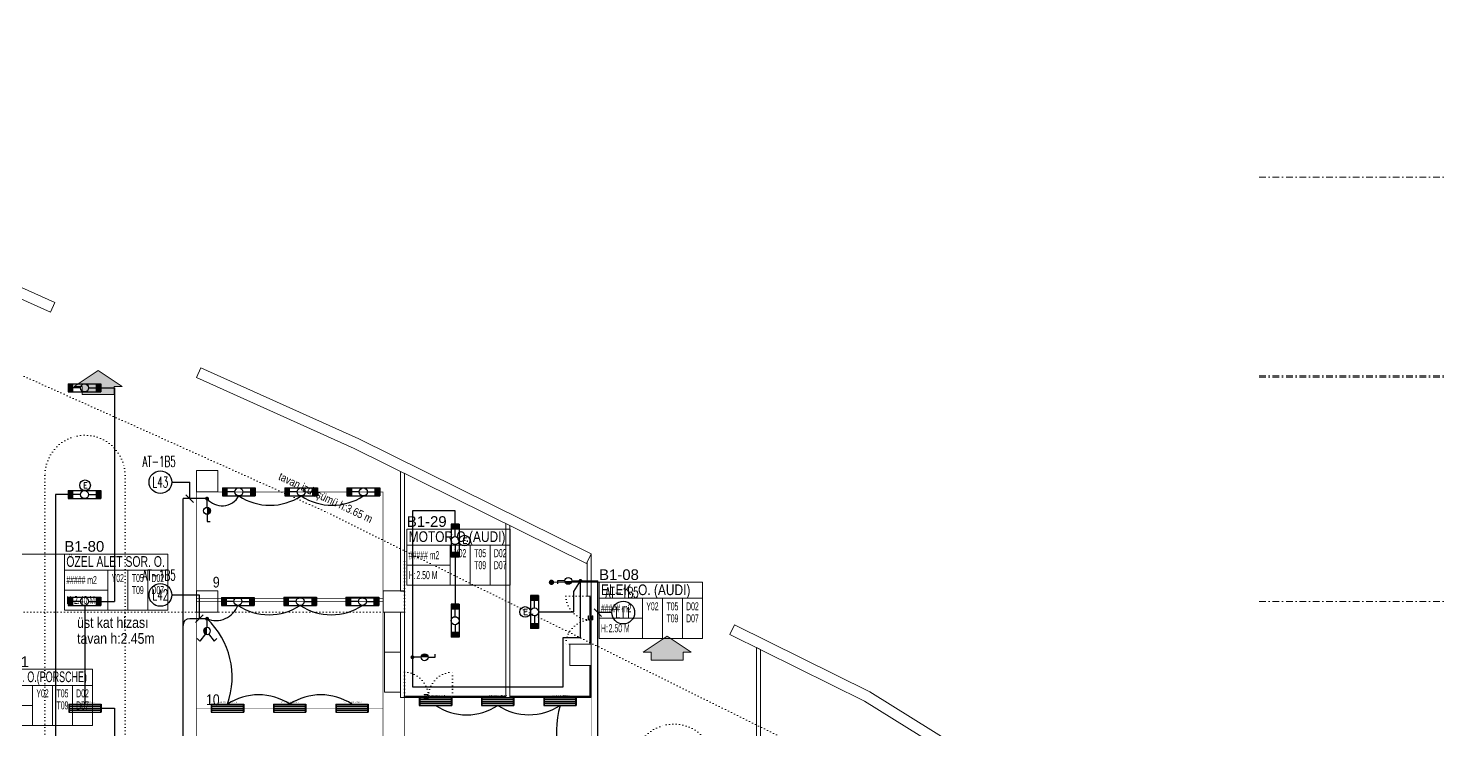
# Model space of a CAD drawing. Header units: metres. Extents: x -13316 to 152404, y -3899 to 30226.
# Drawn here: x 64130 to 69422, y 4679 to 7307 of the extents above; entities that cross this region are included whole.
import ezdxf
from ezdxf.enums import TextEntityAlignment as Align

# ---------------------------------------------------------------- set-up
doc = ezdxf.new("R2010")
doc.units = ezdxf.units.M
doc.header["$LTSCALE"] = 100
doc.header["$MEASUREMENT"] = 0
doc.header["$PDMODE"] = 1
for name, pattern in [('DASHDOT2', [0.5, 0.25, -0.125, 0, -0.125]), ('DOT2', [0.125, 0, -0.125]), ('HIDDEN', [0.375, 0.25, -0.125])]:
    doc.linetypes.add(name, pattern=pattern)
doc.layers.get('0').update_dxf_attribs({"color": 9, "lineweight": 9})
for name, color, linetype, lineweight in [('00', 9, 'Continuous', 9), ('01', 9, 'Continuous', 9), ('05', 9, 'Continuous', 9), ('06B', 9, 'Continuous', 9), ('06D', 9, 'Continuous', 9), ('10', 9, 'Continuous', 9), ('15', 9, 'Continuous', 9), ('20', 9, 'DOT2', 9), ('21', 9, 'Continuous', 9), ('21_mahal200', 9, 'Continuous', 9), ('24', 9, 'DASHDOT2', 9), ('E-2x36 W SIVAÜSTÜ FLUORESAN ARMATÜR (ETANŞ)', 7, 'Continuous', 30), ('E-2x54 W SIVAÜSTÜ FLUORESAN YÜKSEK TAVAN ARMATÜRÜ', 7, 'Continuous', 30), ('E-ACİL AYDINLATMA KİTİ', 7, 'Continuous', 30), ('E-ANAHTAR (ETANŞ)', 7, 'Continuous', 30), ('E-KABLO', 7, 'Continuous', 30), ('E-KOMÜTATÖR ANAHTAR (ETANŞ)', 7, 'Continuous', 30), ('E-LINYE', 7, 'Continuous', 30)]:
    doc.layers.add(name, color=color, linetype=linetype, lineweight=lineweight)
doc.styles.add('Arial', font='arial.ttf', dxfattribs={"height": 2.5})
doc.styles.add('E-YAZI', font='txttw.shx')
doc.styles.add('MuuM_TEXT-STANDART', font='ARIALN.TTF')
doc.dimstyles.new('MuuM_DIM200', dxfattribs={"dimscale": 20, "dimtxt": 2, "dimasz": 1, "dimexe": 1, "dimexo": 1, "dimgap": 1, "dimtad": 1, "dimdec": 1, "dimrnd": 0.5, "dimdsep": 46, "dimtxsty": 'MuuM_TEXT-STANDART', "dimblk": 'ARCHTICK', "dimcen": 0, "dimdle": 0.15, "dimclrd": 256, "dimclre": 256, "dimclrt": 256, "dimadec": 0, "dimazin": 0, "dimtfac": 5, "dimtdec": 1, "dimtix": 1, "dimtmove": 2, "dimatfit": 3, "dimldrblk": 'DOT', "dimfxl": 3, "dimfxlon": 1, "dimtolj": 1, "dimlwd": -1, "dimlwe": -1, "dimarcsym": 0})

# ---------------------------------------------------------------- blocks, each defined once
blk = doc.blocks.new('p-akslar_yeni')
at = {"layer": '24'}
for points in [[(18840, -2145), (20861, -2145)], [(18840, -2890), (20821, -2890)], [(18840, -2895), (20821, -2895)], [(18840, -3735), (20861, -3735)]]:
    blk.add_lwpolyline(points, dxfattribs=at)
blk = doc.blocks.new('100_2x36 W SIVAÜSTÜ FLUORESAN ARMATÜR (ETANŞ)')
at = {"layer": 'E-2x36 W SIVAÜSTÜ FLUORESAN ARMATÜR (ETANŞ)', "color": 4}
for p, q in [((-6.15, 1.5), (6.15, 1.5)), ((-6.15, 1.5), (-6.15, -1.5)), ((-1.5, 0), (-6.15, 0)), ((1.5, 0), (6.15, 0)), ((6.15, 1.5), (6.15, -1.5)), ((-6.15, -1.5), (6.15, -1.5))]:
    blk.add_line(p, q, dxfattribs=at)
blk.add_circle((0, 0), 1.5, dxfattribs=at)
for points in [[(-4.15, 1.5), (-4.15, -1.5), (-6.15, 1.5), (-6.15, -1.5)], [(4.15, 1.5), (4.15, -1.5), (6.15, 1.5), (6.15, -1.5)]]:
    blk.add_solid(points, dxfattribs=at)
blk = doc.blocks.new('100_ACİL AYDINLATMA KİTİ')
at = {"layer": 'E-ACİL AYDINLATMA KİTİ', "color": 3}
blk.add_circle((0, 0), 1.25, dxfattribs=at)
at = {"layer": 'E-ACİL AYDINLATMA KİTİ', "color": 3, "style": 'E-YAZI'}
blk.add_text('E', height=1.34, dxfattribs=at).set_placement((-0.45, -0.69))
blk = doc.blocks.new('100_ANAHTAR (ETANŞ)')
at = {"layer": 'E-ANAHTAR (ETANŞ)', "color": 4}
for p, q in [((0, 5.35), (-0.71, 5.35)), ((0, 3.67), (0, 5.35)), ((0, 2.05), (0, 0))]:
    blk.add_line(p, q, dxfattribs=at)
at = {"layer": 'E-ANAHTAR (ETANŞ)', "color": 4, "const_width": 0.81}
blk.add_lwpolyline([(0, 3.27, 0.414214), (-0.41, 2.86, 0.414214), (0, 2.46, 0.414214)], format="xyb", dxfattribs=at)
at = {"layer": 'E-ANAHTAR (ETANŞ)', "color": 4}
blk.add_circle((0, 2.86), 0.81, dxfattribs=at)
blk = doc.blocks.new('2x54 W SIVAÜSTÜ FLUORESAN YÜKSEK TAVAN ARMATÜRÜ')
at = {"layer": 'E-2x54 W SIVAÜSTÜ FLUORESAN YÜKSEK TAVAN ARMATÜRÜ', "color": 4}
for p, q in [((-60.8, 15), (-60.8, -15)), ((-60.8, 15), (60.8, 15)), ((-60, 0), (-15, 0)), ((15, 0), (60, 0)), ((60.8, 15), (60.8, 0)), ((60.8, 0), (60.8, -15)), ((-60.8, -15), (60.8, -15))]:
    blk.add_line(p, q, dxfattribs=at)
at = {"layer": 'E-2x54 W SIVAÜSTÜ FLUORESAN YÜKSEK TAVAN ARMATÜRÜ', "color": 7}
for p, q in [((-60.8, 0), (60.8, 0)), ((-59.3, 8), (59.3, 8)), ((-59.2, 7), (59.4, 7)), ((-59.3, -7), (59.3, -7)), ((-59.2, -8), (59.4, -8))]:
    blk.add_line(p, q, dxfattribs=at)
for centre in [(-59.2, 7.6), (-59.2, 7.3), (59.4, 7.6), (59.4, 7.3), (-59.2, -7.4), (-59.2, -7.7), (59.4, -7.4), (59.4, -7.7)]:
    blk.add_circle(centre, 0.11, dxfattribs=at)
for centre, radius, start, end in [((-48.7, 7.5), 12.1, 141.86, 218.14), ((-59.1, 7.5), 0.515, 106.8674, 266.7612), ((-59.3, 7.5), 0.519, 289.2244, 84.4042), ((48.7, 7.5), 12.1, 321.86, 38.14), ((59.5, 7.5), 0.515, 106.8674, 266.7612), ((59.3, 7.5), 0.519, 289.2244, 84.4042), ((-48.7, -7.5), 12.1, 141.86, 218.14), ((-59.1, -7.5), 0.515, 106.8674, 266.7612), ((-59.3, -7.5), 0.519, 289.2244, 84.4042), ((48.7, -7.5), 12.1, 321.86, 38.14), ((59.5, -7.5), 0.515, 106.8674, 266.7612), ((59.3, -7.5), 0.519, 289.2244, 84.4042)]:
    blk.add_arc(centre, radius, start, end, dxfattribs=at)
at = {"layer": 'E-2x54 W SIVAÜSTÜ FLUORESAN YÜKSEK TAVAN ARMATÜRÜ', "color": 7, "style": 'Arial'}
blk.add_text('MN2  2*TL554U-SP/CM LB', height=3.951, dxfattribs=at).set_placement((-31.6, 20.4))
blk = doc.blocks.new('100_KOMÜTATÖR ANAHTAR (ETANŞ)')
at = {"layer": 'E-KOMÜTATÖR ANAHTAR (ETANŞ)', "color": 4}
for p, q in [((-1.7, 5.22), (-2.33, 4.62)), ((-0.37, 3.56), (-1.7, 5.22)), ((0.37, 3.56), (1.7, 5.22)), ((1.7, 5.22), (2.33, 4.62)), ((0, 2.05), (0, 0))]:
    blk.add_line(p, q, dxfattribs=at)
at = {"layer": 'E-KOMÜTATÖR ANAHTAR (ETANŞ)', "color": 4, "const_width": 0.81}
blk.add_lwpolyline([(0, 3.27, 0.414214), (-0.41, 2.86, 0.414214), (0, 2.46, 0.414214)], format="xyb", dxfattribs=at)
at = {"layer": 'E-KOMÜTATÖR ANAHTAR (ETANŞ)', "color": 4}
blk.add_circle((0, 2.86), 0.81, dxfattribs=at)
blk = doc.blocks.new('p-kolon_80x80')
blk.add_lwpolyline([(-40, -40), (40, -40), (40, 40), (-40, 40)], close=True)
blk = doc.blocks.new('1.bod.mimari.elk')
at = {"layer": '01'}
for points in [[(7909, -2669.7), (7892.6, -2706.2), (6612.7, -2131.8), (6060, -1936.6), (6073.3, -1898.9), (6627.6, -2094.7)], [(10457.8, -3878), (10964.6, -4128.6), (11442.7, -4426.4), (12040, -4815.3), (12040, -4863), (11421.2, -4460.1), (10945.1, -4163.6), (10440.1, -3913.9)]]:
    blk.add_lwpolyline(points, close=True, dxfattribs=at)
blk.add_lwpolyline([(9902.3, -3647.9), (9032, -3217.5), (8440, -2951.8), (8456.4, -2915.3), (9049.1, -3181.3), (9920, -3612), (9902.3, -3647.9)], dxfattribs=at)
for p in [(8480, -3340), (8480, -3790), (9180, -3790), (9880, -3990)]:
    blk.add_blockref('p-kolon_80x80', p, dxfattribs=at)
blk = doc.blocks.new('p-işyeri')
at = {"color": 0, "const_width": 2}
blk.add_lwpolyline([(200, 0), (200, 700), (-200, 700), (-200, 0)], close=True, dxfattribs=at)
blk = doc.blocks.new('0-OK 2')
at = {"true_color": 0x4f4f4f}
blk.add_hatch(color=251, dxfattribs=at).paths.add_polyline_path([(0, 0), (120, 180), (120, 120), (180, 120), (180, -120), (120, -120), (120, -180)])
at = {"linetype": 'ByBlock', "lineweight": -2}
blk.add_lwpolyline([(180, -120), (180, 120), (120, 120), (120, 180), (0, 0), (120, -180), (120, -120)], close=True, dxfattribs=at)
blk.add_point((0, 0))
blk = doc.blocks.new('p-al-01_a')
at = {"layer": '06B'}
for points in [[(-5, -88.6), (-11.2, -88.6), (-11.2, -73.6), (-9.4, -73.6), (-9.4, -86.4), (-9.4, -86.4), (-5, -86.4), (-5, -88.6)], [(0, -88.6), (6.2, -88.6), (6.2, -73.6), (4.4, -73.6), (4.4, -86.4), (4.4, -86.4), (0, -86.4), (0, -88.6)]]:
    blk.add_lwpolyline(points, dxfattribs=at)
at = {"layer": '06D'}
for p, q in [((-5, -86.9), (-5, -5)), ((0, -5), (0, -86.9)), ((-5, -93.1), (-5, -175)), ((0, -175), (0, -93.1))]:
    blk.add_line(p, q, dxfattribs=at)
at = {"layer": '10'}
for points in [[(-5, 0), (0, 0), (0, -5), (-5, -5)], [(-5, -85), (0, -85), (0, -90), (-5, -90)], [(-5, -95), (0, -95), (0, -90), (-5, -90)], [(-5, -180), (0, -180), (0, -175), (-5, -175)]]:
    blk.add_lwpolyline(points, close=True, dxfattribs=at)
at = {"layer": '15'}
for points in [[(-2.5, -5), (-2.5, -85)], [(-2.5, -175), (-2.5, -95)]]:
    blk.add_lwpolyline(points, dxfattribs=at)
at = {"layer": '20'}
for points in [[(-5.3, 0), (-94.9, 0)], [(-5.3, -180), (-94.9, -180)], [(-5, -180), (-94.9, -180)]]:
    blk.add_lwpolyline(points, dxfattribs=at)
for centre, start, end in [((-1.5, 3.4), 182.0745, 267.6937), ((-1.5, -183.4), 92.3063, 177.9255)]:
    blk.add_arc(centre, 93.5, start, end, dxfattribs=at)
blk = doc.blocks.new('prf-10x10')
blk.add_lwpolyline([(-5, -5), (5, -5), (5, 5), (-5, 5)], close=True)
at = {"color": 255}
blk.add_solid([(-5, -5), (5, -5), (-5, 5), (5, 5)], dxfattribs=at)
at = {"layer": '10'}
blk.add_point((0, 0), dxfattribs=at)
blk = doc.blocks.new('p-birim')
blk.add_lwpolyline([(0, 0), (1, 0), (1, 1), (0, 1)], close=True)
blk = doc.blocks.new('0_roomno2')
blk.add_lwpolyline([(19.38, -10.5), (0, -10.5), (0, 0), (19.38, 0)], close=True)
for points in [[(0, -3), (19.38, -3)], [(8.12, -3), (8.12, -10.5)], [(11.88, -3), (11.88, -10.5)], [(15.62, -3), (15.62, -10.5)], [(0, -6.75), (8.12, -6.75)]]:
    blk.add_lwpolyline(points)
at = {"style": 'MuuM_TEXT-STANDART', "width": 0.6}
blk.add_text('H:', height=1.5, dxfattribs=at).set_placement((0.35, -8.61), align=Align.MIDDLE_LEFT)
at = {"style": 'Arial'}
blk.add_attdef('ODANO', (0, 1.17), '', height=2, dxfattribs=at)
blk.add_attdef('MEKANADI', text='', height=2, dxfattribs=at).set_placement((0.35, -3), align=Align.BOTTOM_LEFT)
at = {"style": 'MuuM_TEXT-STANDART', "width": 0.6}
for tag, p in [('M2', (0.35, -4.88)), ('TEMIZTAVANYUKSEKLIGI', (1.8, -8.61))]:
    blk.add_attdef(tag, text='', height=1.5, dxfattribs=at).set_placement(p, align=Align.MIDDLE_LEFT)
for tag, p in [('YER01', (10, -4.5)), ('TAVAN01', (13.75, -4.5)), ('DUVAR01', (17.5, -4.5)), ('YER02', (10, -6.75)), ('TAVAN02', (13.75, -6.75)), ('DUVAR02', (17.5, -6.75)), ('YER03', (10, -9)), ('TAVAN03', (13.75, -9)), ('DUVAR03', (17.5, -9))]:
    blk.add_attdef(tag, text='', height=1.5, dxfattribs=at).set_placement(p, align=Align.MIDDLE_CENTER)
blk = doc.blocks.new('_ArchTick')
at = {"color": 0, "linetype": 'ByBlock', "const_width": 0.15}
blk.add_lwpolyline([(-0.5, -0.5), (0.5, 0.5)], dxfattribs=at)
blk = doc.blocks.new('_Dot')
at = {"color": 0, "linetype": 'ByBlock', "lineweight": -2}
blk.add_line((-0.5, 0), (-1, 0), dxfattribs=at)
at = {"color": 0, "linetype": 'ByBlock', "const_width": 0.5}
blk.add_lwpolyline([(-0.25, 0, 1), (0.25, 0, 1)], format="xyb", close=True, dxfattribs=at)
blk = doc.blocks.new('1.bod.mimari1.elk')
at = {"layer": '00'}
for points in [[(9205, -3751.63), (9205, -3303.04), (9220, -3310.46), (9220, -3751.63), (9205, -3751.63)], [(9615, -4150), (9615, -4150), (9615, -4150), (9615, -3505.81), (9600, -3498.39), (9600, -4135), (9600, -4135), (9600, -4150), (9615, -4150), (9615, -4150)], [(9905, -3770), (9905, -3642.35), (9920, -3612.02), (9920, -3770), (9905, -3770)], [(9220, -3830), (9220, -4150), (9205, -4150), (9205, -3830)]]:
    blk.add_lwpolyline(points, close=True, dxfattribs=at)
blk.add_lwpolyline([(10540, -4300), (10540, -3963.27), (10555, -3970.69), (10555, -4300), (10540, -4300)], dxfattribs=at)
at = {"layer": '06D', "linetype": 'DOT2'}
for points in [[(7872.5, -3317.79, -1), (8172.5, -3317.79, 0)], [(7872.5, -3317.79), (7872.5, -7740, 0.4142136), (8472.5, -8340), (11395.6, -8340)], [(8172.5, -3317.79), (8172.5, -7740, 0.4142136), (8472.5, -8040), (11395.6, -8040)], [(10080, -4400, -1), (10380, -4400, 0)]]:
    blk.add_lwpolyline(points, format="xyb", dxfattribs=at)
at = {"layer": '06D'}
for points in [[(9920, -4030), (9915, -4030), (9915, -4145), (9920, -4145)], [(9600, -4150), (9600, -4145), (9405, -4145), (9405, -4150)], [(9920, -4150), (9920, -4145), (9620, -4145), (9620, -4150)]]:
    blk.add_lwpolyline(points, close=True, dxfattribs=at)
at = {"layer": '15'}
for points in [[(9917.5, -4035), (9917.5, -4145)], [(9595, -4147.5), (9405, -4147.5)], [(9915, -4147.5), (9620, -4147.5)]]:
    blk.add_lwpolyline(points, dxfattribs=at)
at = {"layer": '20'}
for points in [[(11313.16, -4700), (10818.48, -4391.06), (8921.11, -3452.7), (7718.56, -2913.06), (6516.01, -2373.42), (4675.61, -1723.48), (3791.04, -1488.82)], [(6740, -2510), (6740, -4630), (7605, -4630), (7605, -3830), (9220, -3830), (9220, -3622.83)]]:
    blk.add_lwpolyline(points, dxfattribs=at)
blk.add_blockref('p-al-01_a', (9920, -3770))
at = {"xscale": -1, "rotation": 90}
blk.add_blockref('p-al-01_a', (9220, -4150), dxfattribs=at)
at = {"layer": '05', "xscale": 60.00000000000003, "yscale": 150}
for p in [(9145, -3980), (9145, -4130)]:
    blk.add_blockref('p-birim', p, dxfattribs=at)
at = {"layer": '06D', "color": 89, "linetype": 'HIDDEN', "true_color": 0x2e4d23, "rotation": 90}
for p in [(9140, -3580), (9140, -3990), (9920, -4350), (9140, -4390)]:
    blk.add_blockref('p-işyeri', p, dxfattribs=at)
at = {"layer": '10', "extrusion": (0, 0, -1), "xscale": 0.5, "yscale": 0.5, "zscale": -1}
for p, rotation in [((-9917.5, -4032.5), 90), ((-9402.5, -4147.5), 180), ((-9402.5, -4147.5), 90.00000000000001), ((-9597.5, -4147.5), 180), ((-9617.5, -4147.5), 180), ((-9617.5, -4147.5), 90.00000000000001), ((-9917.5, -4147.5), 180), ((-9917.5, -4147.5), 90)]:
    blk.add_blockref('prf-10x10', p, dxfattribs=dict(at, rotation=rotation))
blk.add_blockref('prf-10x10', (-9917.5, -4147.5), dxfattribs=at)
at = {"layer": '21', "xscale": 0.5, "yscale": 0.5, "zscale": 0.5, "rotation": 270}
for p in [(8071.59, -2924.5), (10205.32, -3920.13)]:
    blk.add_blockref('0-OK 2', p, dxfattribs=at)
at = {"layer": '21_mahal200'}
ref = blk.add_blockref('0_roomno2', (9229.15, -3519.47), dxfattribs=dict(at, xscale=20, yscale=20, zscale=20))
ref.add_attrib('ODANO', 'B1-29', (9229.15, -3510.82), dxfattribs={"layer": '0', "height": 40, "style": 'Arial'})
ref.add_attrib('MEKANADI', 'MOTOR O.(AUDI)', dxfattribs={"layer": '0', "height": 40, "style": 'Arial', "width": 0.8}).set_placement((9236.15, -3579.47), align=Align.BOTTOM_LEFT)
ref.add_attrib('M2', '##### m2', dxfattribs={"layer": '0', "height": 30, "style": 'MuuM_TEXT-STANDART', "width": 0.6}).set_placement((9236.15, -3616.97), align=Align.MIDDLE_LEFT)
ref.add_attrib('TEMIZTAVANYUKSEKLIGI', '2.50 M', dxfattribs={"layer": '0', "height": 30, "style": 'MuuM_TEXT-STANDART', "width": 0.6}).set_placement((9265.15, -3691.63), align=Align.MIDDLE_LEFT)
ref.add_attrib('YER01', 'Y02', dxfattribs={"layer": '0', "height": 30, "style": 'MuuM_TEXT-STANDART', "width": 0.6}).set_placement((9429.15, -3609.47), align=Align.MIDDLE_CENTER)
ref.add_attrib('TAVAN01', 'T05', dxfattribs={"layer": '0', "height": 30, "style": 'MuuM_TEXT-STANDART', "width": 0.6}).set_placement((9504.15, -3609.47), align=Align.MIDDLE_CENTER)
ref.add_attrib('DUVAR01', 'D02', dxfattribs={"layer": '0', "height": 30, "style": 'MuuM_TEXT-STANDART', "width": 0.6}).set_placement((9579.15, -3609.47), align=Align.MIDDLE_CENTER)
ref.add_attrib('TAVAN02', 'T09', dxfattribs={"layer": '0', "height": 30, "style": 'MuuM_TEXT-STANDART', "width": 0.6}).set_placement((9504.15, -3654.47), align=Align.MIDDLE_CENTER)
ref.add_attrib('DUVAR02', 'D07', dxfattribs={"layer": '0', "height": 30, "style": 'MuuM_TEXT-STANDART', "width": 0.6}).set_placement((9579.15, -3654.47), align=Align.MIDDLE_CENTER)
ref = blk.add_blockref('0_roomno2', (7945.44, -3612.65), dxfattribs=dict(at, xscale=20, yscale=20, zscale=20))
ref.add_attrib('ODANO', 'B1-80', (7945.44, -3604.01), dxfattribs={"layer": '0', "height": 40, "style": 'Arial'})
ref.add_attrib('MEKANADI', 'ÖZEL ALET SOR. O.', dxfattribs={"layer": '0', "height": 40, "style": 'Arial', "width": 0.7}).set_placement((7952.44, -3672.65), align=Align.BOTTOM_LEFT)
ref.add_attrib('M2', '##### m2', dxfattribs={"layer": '0', "height": 30, "style": 'MuuM_TEXT-STANDART', "width": 0.6}).set_placement((7952.44, -3710.15), align=Align.MIDDLE_LEFT)
ref.add_attrib('TEMIZTAVANYUKSEKLIGI', '2.40 M', dxfattribs={"layer": '0', "height": 30, "style": 'MuuM_TEXT-STANDART', "width": 0.6}).set_placement((7981.44, -3784.81), align=Align.MIDDLE_LEFT)
ref.add_attrib('YER01', 'Y02', dxfattribs={"layer": '0', "height": 30, "style": 'MuuM_TEXT-STANDART', "width": 0.6}).set_placement((8145.44, -3702.65), align=Align.MIDDLE_CENTER)
ref.add_attrib('TAVAN01', 'T05', dxfattribs={"layer": '0', "height": 30, "style": 'MuuM_TEXT-STANDART', "width": 0.6}).set_placement((8220.44, -3702.65), align=Align.MIDDLE_CENTER)
ref.add_attrib('DUVAR01', 'D02', dxfattribs={"layer": '0', "height": 30, "style": 'MuuM_TEXT-STANDART', "width": 0.6}).set_placement((8295.44, -3702.65), align=Align.MIDDLE_CENTER)
ref.add_attrib('TAVAN02', 'T09', dxfattribs={"layer": '0', "height": 30, "style": 'MuuM_TEXT-STANDART', "width": 0.6}).set_placement((8220.44, -3747.65), align=Align.MIDDLE_CENTER)
ref.add_attrib('DUVAR02', 'D07', dxfattribs={"layer": '0', "height": 30, "style": 'MuuM_TEXT-STANDART', "width": 0.6}).set_placement((8295.44, -3747.65), align=Align.MIDDLE_CENTER)
ref = blk.add_blockref('0_roomno2', (9949.87, -3718.58), dxfattribs=dict(at, xscale=20, yscale=20, zscale=20))
ref.add_attrib('ODANO', 'B1-08', (9949.87, -3709.94), dxfattribs={"layer": '0', "height": 40, "style": 'Arial'})
ref.add_attrib('MEKANADI', 'ELEK. O. (AUDI)', dxfattribs={"layer": '0', "height": 40, "style": 'Arial', "width": 0.8}).set_placement((9956.87, -3778.58), align=Align.BOTTOM_LEFT)
ref.add_attrib('M2', '##### m2', dxfattribs={"layer": '0', "height": 30, "style": 'MuuM_TEXT-STANDART', "width": 0.6}).set_placement((9956.87, -3816.08), align=Align.MIDDLE_LEFT)
ref.add_attrib('TEMIZTAVANYUKSEKLIGI', '2.50 M', dxfattribs={"layer": '0', "height": 30, "style": 'MuuM_TEXT-STANDART', "width": 0.6}).set_placement((9985.87, -3890.74), align=Align.MIDDLE_LEFT)
ref.add_attrib('YER01', 'Y02', dxfattribs={"layer": '0', "height": 30, "style": 'MuuM_TEXT-STANDART', "width": 0.6}).set_placement((10149.87, -3808.58), align=Align.MIDDLE_CENTER)
ref.add_attrib('TAVAN01', 'T05', dxfattribs={"layer": '0', "height": 30, "style": 'MuuM_TEXT-STANDART', "width": 0.6}).set_placement((10224.87, -3808.58), align=Align.MIDDLE_CENTER)
ref.add_attrib('DUVAR01', 'D02', dxfattribs={"layer": '0', "height": 30, "style": 'MuuM_TEXT-STANDART', "width": 0.6}).set_placement((10299.87, -3808.58), align=Align.MIDDLE_CENTER)
ref.add_attrib('TAVAN02', 'T09', dxfattribs={"layer": '0', "height": 30, "style": 'MuuM_TEXT-STANDART', "width": 0.6}).set_placement((10224.87, -3853.58), align=Align.MIDDLE_CENTER)
ref.add_attrib('DUVAR02', 'D07', dxfattribs={"layer": '0', "height": 30, "style": 'MuuM_TEXT-STANDART', "width": 0.6}).set_placement((10299.87, -3853.58), align=Align.MIDDLE_CENTER)
ref = blk.add_blockref('0_roomno2', (7663.28, -4044.64), dxfattribs=dict(at, xscale=20, yscale=20, zscale=20))
ref.add_attrib('ODANO', 'B1-31', (7663.28, -4036), dxfattribs={"layer": '0', "height": 40, "style": 'Arial'})
ref.add_attrib('MEKANADI', 'G. SOR. O.(PORSCHE)', dxfattribs={"layer": '0', "height": 40, "style": 'Arial', "width": 0.6}).set_placement((7670.28, -4104.64), align=Align.BOTTOM_LEFT)
ref.add_attrib('M2', '##### m2', dxfattribs={"layer": '0', "height": 30, "style": 'MuuM_TEXT-STANDART', "width": 0.6}).set_placement((7670.28, -4142.14), align=Align.MIDDLE_LEFT)
ref.add_attrib('TEMIZTAVANYUKSEKLIGI', '2.20 M', dxfattribs={"layer": '0', "height": 30, "style": 'MuuM_TEXT-STANDART', "width": 0.6}).set_placement((7699.28, -4216.8), align=Align.MIDDLE_LEFT)
ref.add_attrib('YER01', 'Y02', dxfattribs={"layer": '0', "height": 30, "style": 'MuuM_TEXT-STANDART', "width": 0.6}).set_placement((7863.28, -4134.64), align=Align.MIDDLE_CENTER)
ref.add_attrib('TAVAN01', 'T05', dxfattribs={"layer": '0', "height": 30, "style": 'MuuM_TEXT-STANDART', "width": 0.6}).set_placement((7938.28, -4134.64), align=Align.MIDDLE_CENTER)
ref.add_attrib('DUVAR01', 'D02', dxfattribs={"layer": '0', "height": 30, "style": 'MuuM_TEXT-STANDART', "width": 0.6}).set_placement((8013.28, -4134.64), align=Align.MIDDLE_CENTER)
ref.add_attrib('TAVAN02', 'T09', dxfattribs={"layer": '0', "height": 30, "style": 'MuuM_TEXT-STANDART', "width": 0.6}).set_placement((7938.28, -4179.64), align=Align.MIDDLE_CENTER)
ref.add_attrib('DUVAR02', 'D07', dxfattribs={"layer": '0', "height": 30, "style": 'MuuM_TEXT-STANDART', "width": 0.6}).set_placement((8013.28, -4179.64), align=Align.MIDDLE_CENTER)
at = {"layer": '21', "style": 'MuuM_TEXT-STANDART'}
blk.add_text('tavan izdüşümü h:3.65 m', height=30, rotation=334.61633, dxfattribs=at).set_placement((8744.93, -3332.47))
for s, p in [('9', (8527.29, -3750)), ('10', (8527.29, -4190.44))]:
    blk.add_text(s, height=40, dxfattribs=at).set_placement(p, align=Align.BOTTOM_RIGHT)
for s, p in [('üst kat hizası', (7992.96, -3889.26)), ('tavan h:2.45m', (7992.96, -3948.8))]:
    blk.add_text(s, height=40, dxfattribs=at).set_placement(p)
at = {"layer": '21_mahal200'}
for points in [[(7414.56, -3612.65), (7945.44, -3612.65)], [(9771.3, -3718.58), (9949.87, -3718.58)]]:
    blk.add_leader(points, dimstyle='MuuM_DIM200', override={"dimasz": 1, "dimfxl": 10}, dxfattribs=at)

msp = doc.modelspace()

# ---------------------------------------------------------------- linework, layer by layer
at = {"layer": 'E-KABLO', "color": 6}
for p, q in [((64403.3, 5960), (64453.3, 5960)), ((64453.3, 5960), (64453.3, 5160)), ((64281.7, 5560), (64231.7, 5560)), ((64231.7, 5560), (64231.7, 4385)), ((64710, 5070), (64710, 5545)), ((64800, 5545), (64710, 5545)), ((65730, 5499.1), (65570, 5499.1)), ((65570, 5499.1), (65570, 4950.72)), ((65730, 5449.1), (65730, 5499.1)), ((65730, 5326.1), (65730, 5149.1)), ((66175, 5196.81), (66200, 5236.81)), ((66175, 5120.26), (66175, 5196.81)), ((66200, 5236.81), (66265, 5236.81)), ((66200, 5025), (66200, 5236.81)), ((66265, 4400), (66265, 5236.81)), ((64342.5, 4775), (64342.5, 5145)), ((64403.3, 5160), (64453.3, 5160)), ((64800, 5095), (64735, 5095)), ((66042.49, 5120.26), (66175, 5120.26)), ((64710, 4270), (64710, 5070)), ((66135, 4840), (66135, 5025)), ((66135, 5025), (66200, 5025)), ((65570, 4950.72), (65570, 4840)), ((65570, 4840), (66135, 4840)), ((64403.3, 4760), (64453.3, 4760)), ((64453.3, 4760), (64453.3, 3960))]:
    msp.add_line(p, q, dxfattribs=at)
at = {"layer": 'E-KABLO', "color": 4, "linetype": 'Continuous', "const_width": 7.2}
for points in [[(64803.6, 5545, 1), (64796.4, 5545, 1)], [(66200, 5240.41, 1), (66200, 5233.21, 1)], [(64803.6, 5095, -1), (64796.4, 5095, -1)], [(65570, 4954.32, 1), (65570, 4947.12, 1)]]:
    msp.add_lwpolyline(points, format="xyb", close=True, dxfattribs=at)
at = {"layer": 'E-KABLO', "color": 6}
for centre, radius, start, end in [((64856.23, 5590.77), 72.5, 219.14768, 330.43622), ((65035.95, 5731.94), 211.94, 236.60151, 303.39849), ((65269.29, 5731.94), 211.94, 236.60151, 303.39849), ((64833.75, 5175.92), 87.68, 247.3582, 339.34914), ((65032.47, 5321.94), 211.94, 236.60151, 303.39849), ((65265.8, 5321.94), 211.94, 236.60151, 303.39849), ((64735, 5070), 25, 90, 180), ((64592.25, 4876.04), 301.83, 340.44198, 46.50433), ((64993.33, 4598.06), 211.94, 56.60151, 123.39849), ((65226.67, 4598.06), 211.94, 56.60151, 123.39849), ((65773.33, 4946), 211.16, 236.4604, 303.5396), ((66006.67, 4946.63), 211.69, 236.55521, 303.44479), ((66489.55, 4670.36), 379.53, 164.7799, 220.27772)]:
    msp.add_arc(centre, radius, start, end, dxfattribs=at)
at = {"layer": 'E-LINYE', "color": 7, "linetype": 'Continuous'}
for p, q in [((64667.56, 5606.54), (64735, 5606.54)), ((64749.14, 5530.86), (64720.86, 5559.14)), ((64735, 5545), (64735, 5606.54)), ((64667.56, 5183.91), (64771.05, 5183.91)), ((64771.05, 5183.91), (64771.05, 5095)), ((64785.2, 5109.14), (64756.91, 5080.86)), ((66279.14, 5103.64), (66250.86, 5131.93)), ((66318.2, 5117.78), (66265, 5117.78))]:
    msp.add_line(p, q, dxfattribs=at)
for centre in [(64625.11, 5606.54), (64625.11, 5183.91), (66360.64, 5117.78)]:
    msp.add_circle(centre, 42.44, dxfattribs=at)

# ---------------------------------------------------------------- block references
at = {"layer": '06D'}
for name in ['1.bod.mimari.elk', '1.bod.mimari1.elk']:
    msp.add_blockref(name, (56320, 8950), dxfattribs=at)
at = {"layer": '24'}
msp.add_blockref('p-akslar_yeni', (49905, 8895), dxfattribs=at)
at = {"layer": 'E-2x36 W SIVAÜSTÜ FLUORESAN ARMATÜR (ETANŞ)', "xscale": 10, "yscale": 10, "zscale": 10}
for p in [(64340.65, 5960), (64340.65, 5560), (64919.29, 5570), (65152.62, 5570), (65385.95, 5570), (64340.65, 5160.11), (64915.8, 5160), (65149.13, 5160.11), (65382.47, 5160.11)]:
    msp.add_blockref('100_2x36 W SIVAÜSTÜ FLUORESAN ARMATÜR (ETANŞ)', p, dxfattribs=at)
at = {"layer": 'E-2x36 W SIVAÜSTÜ FLUORESAN ARMATÜR (ETANŞ)', "xscale": 10, "yscale": 10, "zscale": 10, "rotation": 270}
for p in [(65730, 5387.6), (65730, 5087.6), (66027.49, 5120.26)]:
    msp.add_blockref('100_2x36 W SIVAÜSTÜ FLUORESAN ARMATÜR (ETANŞ)', p, dxfattribs=at)
at = {"layer": 'E-2x54 W SIVAÜSTÜ FLUORESAN YÜKSEK TAVAN ARMATÜRÜ', "color": 6}
for p in [(64342.5, 4760), (64876.67, 4760), (65110, 4760), (65343.33, 4760), (65656.67, 4785), (65890, 4785), (66123.33, 4785)]:
    msp.add_blockref('2x54 W SIVAÜSTÜ FLUORESAN YÜKSEK TAVAN ARMATÜRÜ', p, dxfattribs=at)
at = {"layer": 'E-ACİL AYDINLATMA KİTİ', "xscale": 16, "yscale": 16, "zscale": 16}
for p in [(64342.5, 5595.02), (65765.02, 5387.6), (65992.48, 5120.26)]:
    msp.add_blockref('100_ACİL AYDINLATMA KİTİ', p, dxfattribs=at)
at = {"layer": 'E-ANAHTAR (ETANŞ)', "xscale": 16, "yscale": 16, "zscale": 16}
for p, rotation in [((64800, 5545), 180), ((66200, 5236.81), 90), ((65570, 4950.72), 270)]:
    msp.add_blockref('100_ANAHTAR (ETANŞ)', p, dxfattribs=dict(at, rotation=rotation))
at = {"layer": 'E-KOMÜTATÖR ANAHTAR (ETANŞ)', "xscale": -16, "yscale": 16, "zscale": 16, "rotation": 180}
msp.add_blockref('100_KOMÜTATÖR ANAHTAR (ETANŞ)', (64800, 5095), dxfattribs=at)

# ---------------------------------------------------------------- texts
at = {"layer": 'E-LINYE', "color": 3, "linetype": 'Continuous', "style": 'E-YAZI', "width": 0.6}
for s, p in [('AT-1B5', (64620.39, 5683.99)), ('L43', (64625.11, 5606.54)), ('AT-1B5', (64620.39, 5258.43)), ('L42', (64625.11, 5183.91)), ('AT-1B5', (66355.91, 5193.26)), ('L11', (66360.64, 5117.78))]:
    msp.add_text(s, height=40, dxfattribs=at).set_placement(p, align=Align.MIDDLE_CENTER)

doc.saveas('drawing.dxf')
